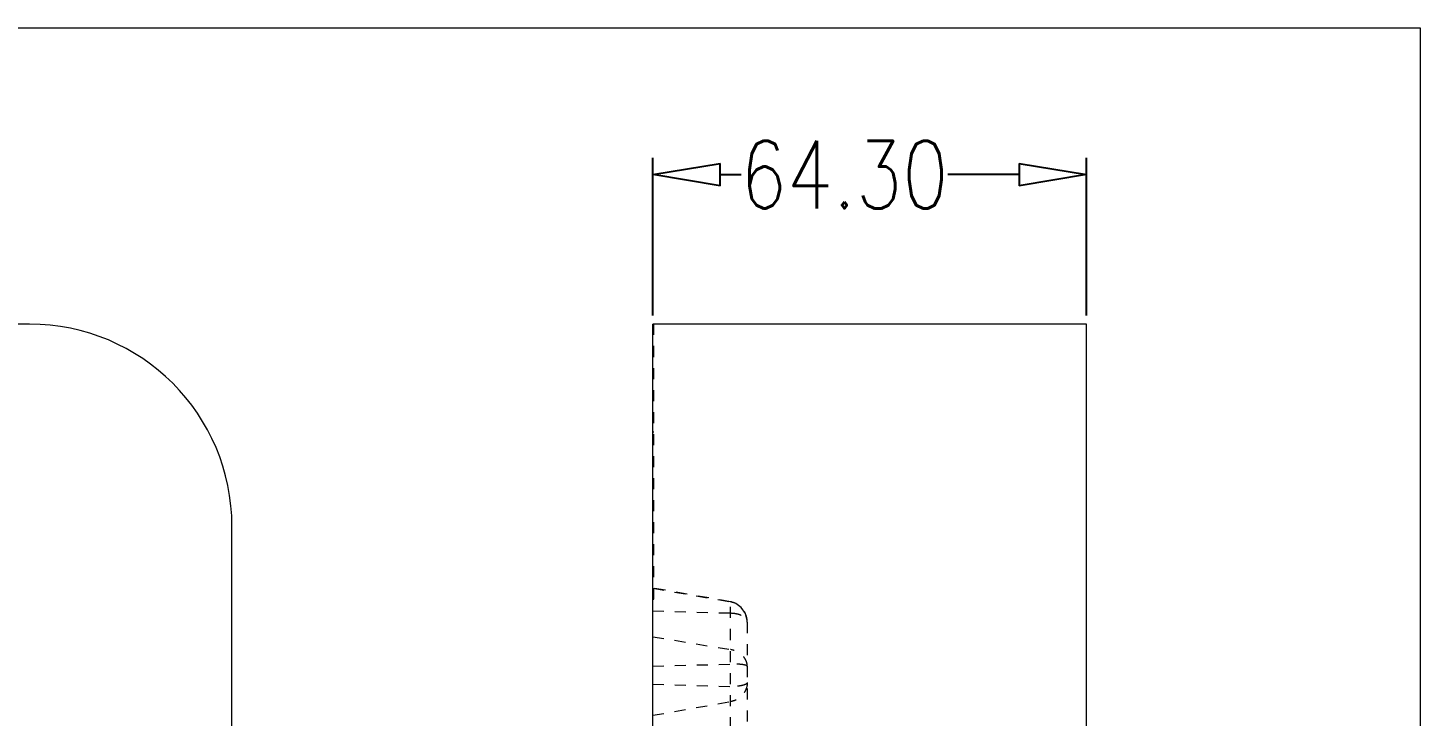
# Model space of a CAD drawing. Header units: millimetres. Extents: x 1815 to 2350, y 526 to 985.
# Drawn here: x 2143.7 to 2350.2, y 882.9 to 985 of the extents above; entities that cross this region are included whole.
import ezdxf

# ---------------------------------------------------------------- set-up
doc = ezdxf.new("R2010")
doc.units = ezdxf.units.MM
doc.header["$LTSCALE"] = 16.334999
doc.linetypes.add('HIDDEN', pattern=[0.2, 0.1, -0.1])
doc.layers.get('0').update_dxf_attribs({"lineweight": 18})
doc.layers.add('DEFAULT_2', color=8, linetype='HIDDEN', lineweight=18)
doc.styles.get("Standard").update_dxf_attribs({"font": 'txt.shx', "width": 0.8})
doc.dimstyles.new('STANDARD$0', dxfattribs={"dimscale": 2, "dimtxt": 3, "dimasz": 3, "dimexe": 1.25, "dimexo": 0.625, "dimgap": 0.5, "dimtad": 0, "dimdsep": 46, "dimtxsty": 'Standard', "dimblk": 'CLOSEDBLANK', "dimcen": 0, "dimdle": 6, "dimclrt": 2, "dimazin": 2, "dimtfac": 2, "dimtmove": 1, "dimatfit": 3, "dimfxl": 0, "dimtolj": 1, "dimarcsym": 0})

# ---------------------------------------------------------------- blocks, each defined once
blk = doc.blocks.new('_ClosedBlank_0')
at = {"color": 0, "linetype": 'ByBlock', "lineweight": -2}
for p, q in [((-1, 0.167), (0, 0)), ((-1, 0.167), (-1, -0.167)), ((0, 0), (-1, -0.167))]:
    blk.add_line(p, q, dxfattribs=at)
blk = doc.blocks.new('*X3')
at = {"color": 6, "lineweight": -2}
for p, q in [((2236.4, 942.32), (2236.4, 965.73)), ((2300.7, 942.32), (2300.7, 965.73)), ((2246.4, 963.23), (2249.47, 963.23)), ((2290.7, 963.23), (2280.13, 963.23))]:
    blk.add_line(p, q, dxfattribs=at)
at = {"color": 6, "lineweight": -2, "xscale": 10, "yscale": 10, "zscale": 10, "rotation": 180}
blk.add_blockref('_ClosedBlank_0', (2236.4, 963.23), dxfattribs=at)
at = {"color": 6, "lineweight": -2, "xscale": 10, "yscale": 10, "zscale": 10}
blk.add_blockref('_ClosedBlank_0', (2300.7, 963.23), dxfattribs=at)
at = {"color": 4, "insert": (2264.8, 963.23), "char_height": 10, "width": 44.5714, "attachment_point": 5}
blk.add_mtext('64.30', dxfattribs=at)
blk = doc.blocks.new('_CLOSEDBLANK')
at = {"color": 0, "linetype": 'ByBlock', "lineweight": -2}
for p, q in [((-1, 0.166667), (0, 0)), ((-1, 0.166667), (-1, -0.166667)), ((0, 0), (-1, -0.166667))]:
    blk.add_line(p, q, dxfattribs=at)

msp = doc.modelspace()

# ---------------------------------------------------------------- linework, layer by layer
at = {"color": 7, "linetype": 'Continuous'}
for p, q in [((2143.998, 941.071), (1883.998, 941.071)), ((2236.396, 596.071), (2236.396, 941.071)), ((2300.696, 941.071), (2236.396, 941.071)), ((2300.696, 596.071), (2300.696, 941.071)), ((2173.998, 626.071), (2173.998, 911.071))]:
    msp.add_line(p, q, dxfattribs=at)
msp.add_lwpolyline([(1814.53, 985.004), (2350.15, 985.004), (2350.15, 526.309), (1814.53, 526.309)], close=True)
msp.add_arc((2143.998, 911.071), 30, 0, 90, dxfattribs=at)
at = {"layer": 'DEFAULT_2', "color": 8, "linetype": 'HIDDEN'}
for p, q in [((2236.546, 900.25), (2236.546, 941.071)), ((2236.396, 930.076), (2236.546, 930.076)), ((2236.396, 925.076), (2236.546, 925.076)), ((2236.396, 920.076), (2236.546, 920.076)), ((2247.917, 899.891), (2236.396, 901.922)), ((2236.396, 901.901), (2247.917, 899.88)), ((2236.546, 901.765), (2236.396, 901.792)), ((2236.396, 901.792), (2236.471, 901.778)), ((2236.396, 900.277), (2236.546, 900.25)), ((2236.471, 901.778), (2236.546, 901.765)), ((2236.396, 898.536), (2247.917, 898.225)), ((2247.917, 877.881), (2247.917, 899.891)), ((2250.396, 896.851), (2250.396, 881.212)), ((2236.396, 894.708), (2247.917, 892.799)), ((2236.396, 890.335), (2247.917, 890.646)), ((2236.396, 887.652), (2247.917, 887.34)), ((2236.396, 883.058), (2247.917, 885.079))]:
    msp.add_line(p, q, dxfattribs=at)
msp.add_lwpolyline([(2250.396, 896.84), (2250.384, 897.118), (2250.11, 898.168), (2249.514, 899.042), (2248.705, 899.632), (2247.917, 899.891)], dxfattribs=at)
for points, knots in [([(2250.396, 896.841), (2250.396, 897.189), (2250.281, 897.895), (2249.766, 898.84), (2248.954, 899.561), (2248.269, 899.819), (2247.917, 899.88)], [0, 0, 0, 0, 1.0497487, 2.1092885, 3.17816, 4.2544891, 4.2544891, 4.2544891, 4.2544891]), ([(2247.917, 898.225), (2248.255, 898.215), (2248.878, 898.137), (2249.585, 897.88), (2250.008, 897.594), (2250.229, 897.365), (2250.367, 897.111), (2250.396, 896.929), (2250.396, 896.84)], [0, 0, 0, 0, 1.0144598, 1.8735237, 2.2310644, 2.5429277, 2.8208526, 3.0868331, 3.0868331, 3.0868331, 3.0868331]), ([(2250.396, 890.296), (2250.396, 890.583), (2250.27, 891.179), (2249.736, 891.955), (2248.92, 892.534), (2248.262, 892.743), (2247.917, 892.799)], [0, 0, 0, 0, 0.8618349, 1.7802265, 2.7708284, 3.823214, 3.823214, 3.823214, 3.823214]), ([(2250.396, 890.295), (2250.396, 890.373), (2250.215, 890.462), (2249.989, 890.519), (2249.689, 890.572), (2249.326, 890.611), (2248.726, 890.652), (2248.25, 890.655), (2247.917, 890.646)], [0, 0, 0, 0, 0.2328945, 0.4572324, 0.7578681, 1.1295621, 1.5632008, 2.564523, 2.564523, 2.564523, 2.564523]), ([(2250.396, 887.912), (2250.396, 887.868), (2250.358, 887.768), (2250.211, 887.66), (2249.996, 887.565), (2249.562, 887.445), (2248.86, 887.345), (2248.253, 887.332), (2247.917, 887.34)], [0, 0, 0, 0, 0.131114, 0.2996285, 0.5329866, 0.8374846, 1.6467545, 2.6570034, 2.6570034, 2.6570034, 2.6570034]), ([(2250.396, 887.911), (2250.396, 887.591), (2250.278, 886.932), (2249.761, 886.055), (2248.947, 885.383), (2248.269, 885.141), (2247.917, 885.079)], [0, 0, 0, 0, 0.9646848, 1.9655877, 3.0070608, 4.0824242, 4.0824242, 4.0824242, 4.0824242])]:
    msp.add_open_spline(points, degree=3, knots=knots, dxfattribs=at)

# ---------------------------------------------------------------- dimensions: what is measured, and where the dimension line sits
dim = msp.add_linear_dim(base=(2300.696, 963.232), p1=(2236.396, 941.071), p2=(2300.696, 941.071), dimstyle='STANDARD$0', override={"dimtxt": 5, "dimasz": 5, "dimgap": 0, "dimzin": 0, "dimsah": 1, "dimdle": 10, "dimclrd": 6, "dimclre": 6, "dimclrt": 4, "dimtzin": 0})
dim.commit()
dim.dimension.update_dxf_attribs({"geometry": '*X3', "text_midpoint": (2264.801, 968.232), "dimtype": 160})

doc.saveas('drawing.dxf')
